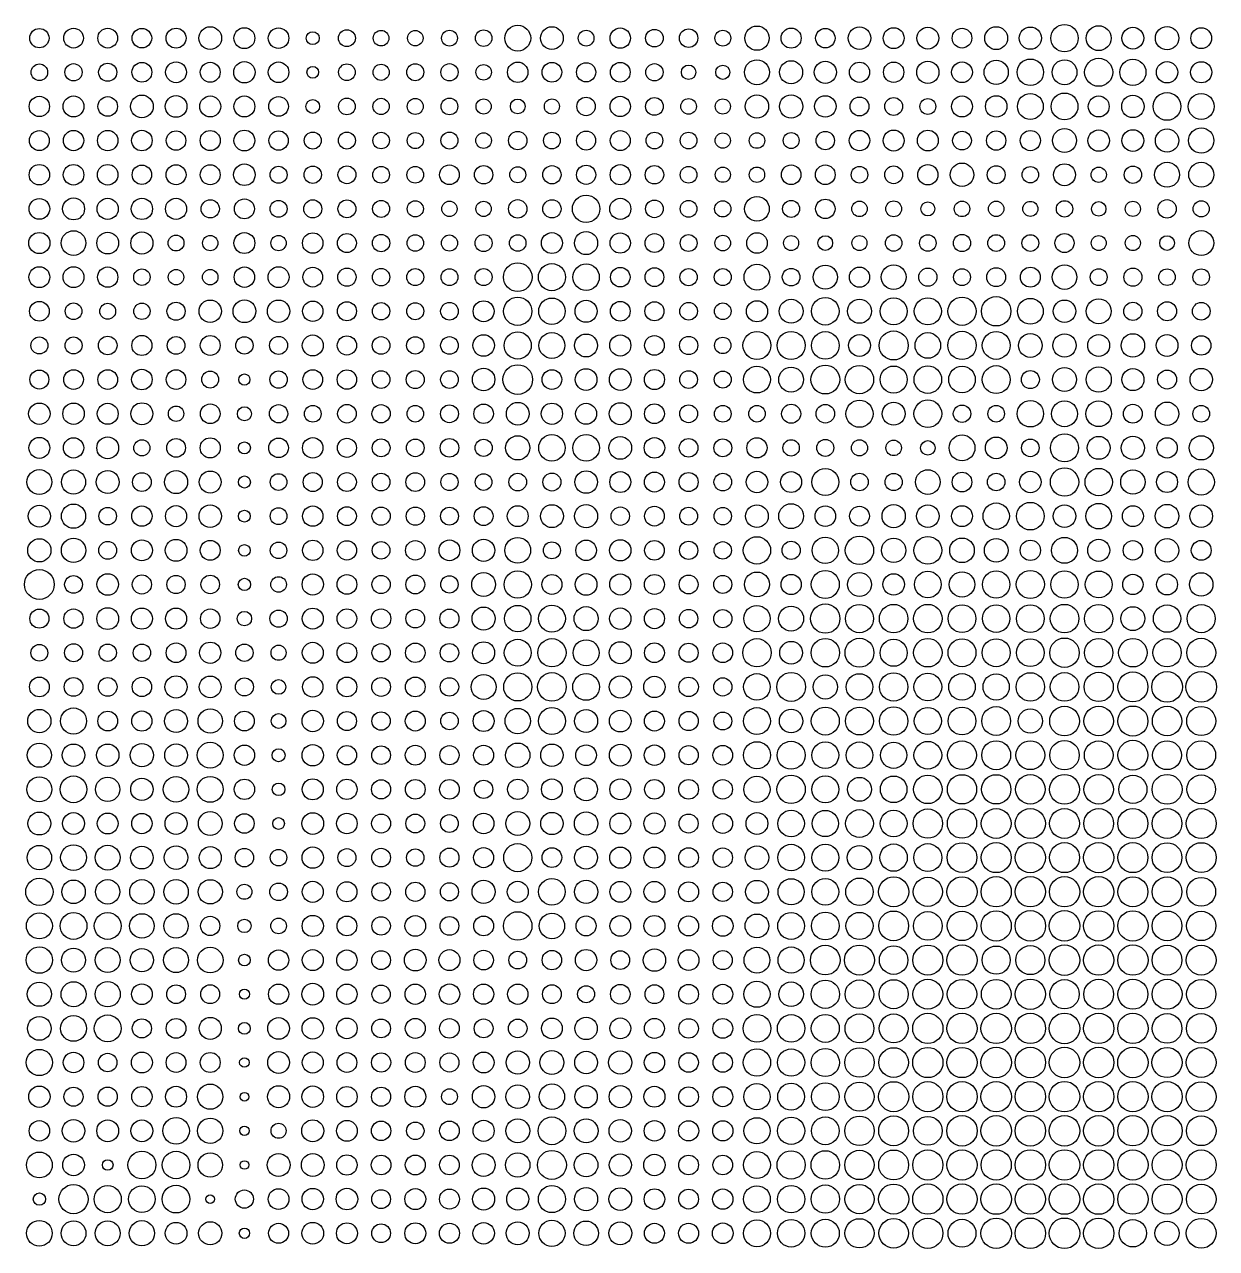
# Model space of a CAD drawing. Header units: millimetres. Extents: x 0 to 15650, y 0 to 8040.
# Drawn here: x 3944 to 5880, y 4051 to 6038 of the extents above; entities that cross this region are included whole.
import ezdxf

# ---------------------------------------------------------------- set-up
doc = ezdxf.new("R2010")
doc.units = ezdxf.units.MM
doc.layers.add('Default', color=7, linetype='Continuous', true_color=0x000000)

msp = doc.modelspace()

# ---------------------------------------------------------------- linework, layer by layer
at = {"layer": 'Default', "color": 0}
for centre, radius in [((3968, 6016.1), 15.7), ((4023.5, 6016.1), 16), ((4079, 6016.1), 16), ((4134.5, 6016.1), 15.9), ((4190, 6016.1), 16.2), ((4245.5, 6016.1), 18.5), ((4301, 6016.1), 17), ((4356.5, 6016.1), 16.7), ((4412, 6016.1), 10.5), ((4467.5, 6016.1), 13.7), ((4523, 6016.1), 12.7), ((4578.5, 6016.1), 12.6), ((4634, 6016.1), 12.9), ((4689.5, 6016.1), 13.4), ((4744.9, 6016.1), 21), ((4800.4, 6016.1), 18.5), ((4855.9, 6016.1), 12.8), ((4911.4, 6016.1), 16.5), ((4966.9, 6016.1), 14.3), ((5022.4, 6016.1), 15), ((5077.9, 6016.1), 12.9), ((5133.4, 6016.1), 19.7), ((5188.9, 6016.1), 16.3), ((5244.4, 6016.1), 15.8), ((5299.9, 6016.1), 18.4), ((5355.4, 6016.1), 17), ((5410.9, 6016.1), 17.9), ((5466.4, 6016.1), 16), ((5521.9, 6016.1), 18.6), ((5577.4, 6016.1), 18), ((5632.9, 6016.1), 22.2), ((5688.4, 6016.1), 20.2), ((5743.9, 6016.1), 17.7), ((5799.4, 6016.1), 19), ((5854.9, 6016.1), 16.9), ((5688.4, 5960.7), 22.8), ((3968, 5960.7), 13.5), ((4023.5, 5960.7), 14), ((4079, 5960.7), 14.7), ((4134.5, 5960.7), 16.1), ((4190, 5960.7), 16.9), ((4245.5, 5960.7), 16.2), ((4301, 5960.7), 17.4), ((4356.5, 5960.7), 16.7), ((4412, 5960.7), 9.54), ((4467.5, 5960.7), 13.6), ((4523, 5960.7), 13.1), ((4578.5, 5960.7), 13.8), ((4634, 5960.7), 14), ((4689.5, 5960.7), 12.6), ((4744.9, 5960.7), 16.6), ((4800.4, 5960.7), 16), ((4855.9, 5960.7), 15.6), ((4911.4, 5960.7), 16), ((4966.9, 5960.7), 14), ((5022.4, 5960.7), 11.7), ((5077.9, 5960.7), 11.5), ((5133.4, 5960.7), 20.3), ((5188.9, 5960.7), 18.7), ((5244.4, 5960.7), 18), ((5299.9, 5960.7), 16.4), ((5355.4, 5960.7), 16.5), ((5410.9, 5960.7), 18.1), ((5466.4, 5960.7), 16.8), ((5521.9, 5960.7), 19.7), ((5577.4, 5960.7), 21.5), ((5632.9, 5960.7), 20.2), ((5743.9, 5960.7), 21.3), ((5799.4, 5960.7), 17.3), ((5854.9, 5960.7), 17.2), ((4134.5, 5905.2), 18.5), ((5133.4, 5905.2), 18.9), ((5188.9, 5905.2), 18.9), ((5577.4, 5905.2), 21), ((5632.9, 5905.2), 21.8), ((5743.9, 5905.2), 18.2), ((5799.4, 5905.2), 22.5), ((5854.9, 5905.2), 21), ((3968, 5905.2), 16.5), ((4023.5, 5905.2), 17), ((4079, 5905.2), 15.9), ((4190, 5905.2), 17.6), ((4245.5, 5905.2), 17), ((4301, 5905.2), 17), ((4356.5, 5905.2), 16), ((4412, 5905.2), 11.2), ((4467.5, 5905.2), 13.6), ((4523, 5905.2), 13.2), ((4578.5, 5905.2), 13), ((4634, 5905.2), 13.6), ((4689.5, 5905.2), 12.3), ((4744.9, 5905.2), 12), ((4800.4, 5905.2), 12.3), ((4855.9, 5905.2), 15), ((4911.4, 5905.2), 16.5), ((4966.9, 5905.2), 14.4), ((5022.4, 5905.2), 12.7), ((5077.9, 5905.2), 12.3), ((5244.4, 5905.2), 17.4), ((5299.9, 5905.2), 15.3), ((5355.4, 5905.2), 14.5), ((5410.9, 5905.2), 12.9), ((5466.4, 5905.2), 17), ((5521.9, 5905.2), 17.4), ((5688.4, 5905.2), 17), ((3968, 5849.8), 16.2), ((4023.5, 5849.8), 16.5), ((4079, 5849.8), 16.6), ((4134.5, 5849.8), 16.7), ((4190, 5849.8), 15.8), ((4245.5, 5849.8), 16.3), ((4301, 5849.8), 16.9), ((4356.5, 5849.8), 15.7), ((4412, 5849.8), 13.8), ((4744.9, 5849.8), 15), ((4855.9, 5849.8), 15.5), ((4911.4, 5849.8), 16.2), ((5244.4, 5849.8), 14.9), ((5299.9, 5849.8), 16.6), ((5355.4, 5849.8), 17), ((5410.9, 5849.8), 16.9), ((5466.4, 5849.8), 15.2), ((5521.9, 5849.8), 15.7), ((5577.4, 5849.8), 16.4), ((5632.9, 5849.8), 19.4), ((5688.4, 5849.8), 17.4), ((5743.9, 5849.8), 17.7), ((5799.4, 5849.8), 18.9), ((5854.9, 5849.8), 20.6), ((4467.5, 5849.8), 13.7), ((4523, 5849.8), 13.4), ((4578.5, 5849.8), 13.1), ((4634, 5849.8), 13.8), ((4689.5, 5849.8), 12.7), ((4800.4, 5849.8), 13.6), ((4966.9, 5849.8), 13.6), ((5022.4, 5849.8), 13.6), ((5077.9, 5849.8), 12.4), ((5133.4, 5849.8), 12.6), ((5188.9, 5849.8), 12.9), ((3968, 5794.3), 16.6), ((4023.5, 5794.3), 16.7), ((4079, 5794.3), 16.7), ((4134.5, 5794.3), 15.8), ((4190, 5794.3), 16.2), ((4245.5, 5794.3), 16.2), ((4301, 5794.3), 17.5), ((4356.5, 5794.3), 13.8), ((4412, 5794.3), 14.1), ((4467.5, 5794.3), 14.5), ((4523, 5794.3), 13.6), ((4578.5, 5794.3), 13.6), ((4634, 5794.3), 16), ((4689.5, 5794.3), 14.9), ((4744.9, 5794.3), 12.9), ((4800.4, 5794.3), 14.8), ((4855.9, 5794.3), 15.6), ((4911.4, 5794.3), 16.4), ((4966.9, 5794.3), 15), ((5022.4, 5794.3), 13.6), ((5077.9, 5794.3), 12.3), ((5133.4, 5794.3), 12.5), ((5188.9, 5794.3), 15.9), ((5244.4, 5794.3), 16), ((5299.9, 5794.3), 13.5), ((5355.4, 5794.3), 14.5), ((5410.9, 5794.3), 16.5), ((5466.4, 5794.3), 19), ((5521.9, 5794.3), 14.6), ((5577.4, 5794.3), 13.3), ((5632.9, 5794.3), 17.8), ((5688.4, 5794.3), 12.4), ((5743.9, 5794.3), 14.1), ((5799.4, 5794.3), 20.2), ((5854.9, 5794.3), 20.3), ((3968, 5738.9), 16.8), ((4023.5, 5738.9), 17.9), ((4079, 5738.9), 17.2), ((4134.5, 5738.9), 17.3), ((4190, 5738.9), 17.2), ((4245.5, 5738.9), 14.8), ((4301, 5738.9), 16.2), ((4356.5, 5738.9), 13.7), ((4412, 5738.9), 14.7), ((4467.5, 5738.9), 14.5), ((4523, 5738.9), 13.8), ((4578.5, 5738.9), 13.1), ((4634, 5738.9), 12.5), ((4689.5, 5738.9), 12.4), ((4744.9, 5738.9), 15), ((4800.4, 5738.9), 14.8), ((4855.9, 5738.9), 22.3), ((4911.4, 5738.9), 17.2), ((4966.9, 5738.9), 14.3), ((5022.4, 5738.9), 13.6), ((5077.9, 5738.9), 13.2), ((5133.4, 5738.9), 20), ((5188.9, 5738.9), 13.8), ((5244.4, 5738.9), 15.8), ((5299.9, 5738.9), 12.6), ((5355.4, 5738.9), 12.9), ((5410.9, 5738.9), 11.4), ((5466.4, 5738.9), 12.6), ((5521.9, 5738.9), 12.5), ((5577.4, 5738.9), 12.2), ((5632.9, 5738.9), 13.3), ((5688.4, 5738.9), 11.8), ((5743.9, 5738.9), 12.3), ((5799.4, 5738.9), 15), ((5854.9, 5738.9), 13.1), ((3968, 5683.4), 17.2), ((4023.5, 5683.4), 20), ((4079, 5683.4), 17.7), ((4134.5, 5683.4), 18), ((4190, 5683.4), 12.9), ((4245.5, 5683.4), 12.4), ((4301, 5683.4), 17), ((4356.5, 5683.4), 12.4), ((4412, 5683.4), 16.6), ((4467.5, 5683.4), 15.4), ((4523, 5683.4), 14.1), ((4578.5, 5683.4), 13.4), ((4634, 5683.4), 13.1), ((4689.5, 5683.4), 13.8), ((4744.9, 5683.4), 13.4), ((4800.4, 5683.4), 17), ((4855.9, 5683.4), 18.8), ((4911.4, 5683.4), 16.5), ((4966.9, 5683.4), 15.3), ((5022.4, 5683.4), 13.7), ((5077.9, 5683.4), 12.7), ((5133.4, 5683.4), 16.7), ((5188.9, 5683.4), 12.2), ((5244.4, 5683.4), 11.9), ((5299.9, 5683.4), 12.2), ((5355.4, 5683.4), 13.4), ((5410.9, 5683.4), 13.4), ((5466.4, 5683.4), 14), ((5521.9, 5683.4), 13.6), ((5577.4, 5683.4), 13.6), ((5632.9, 5683.4), 15.5), ((5688.4, 5683.4), 12.2), ((5743.9, 5683.4), 12.3), ((5799.4, 5683.4), 11.9), ((5854.9, 5683.4), 20.2), ((3968, 5628), 17), ((4023.5, 5628), 17), ((4356.5, 5628), 17), ((4744.9, 5628), 23.3), ((4800.4, 5628), 22), ((4855.9, 5628), 21.5), ((5133.4, 5628), 21), ((5244.4, 5628), 19.6), ((5355.4, 5628), 20.1), ((5632.9, 5628), 19.9), ((4079, 5628), 16.5), ((4134.5, 5628), 13.3), ((4190, 5628), 12.6), ((4245.5, 5628), 12.6), ((4301, 5628), 16.6), ((4412, 5628), 16), ((4467.5, 5628), 14.8), ((4523, 5628), 14.1), ((4578.5, 5628), 13.8), ((4634, 5628), 13.7), ((4689.5, 5628), 13.8), ((4911.4, 5628), 15.9), ((4966.9, 5628), 15.3), ((5022.4, 5628), 14), ((5077.9, 5628), 13.8), ((5188.9, 5628), 14.3), ((5299.9, 5628), 16.4), ((5410.9, 5628), 14.8), ((5466.4, 5628), 13.7), ((5521.9, 5628), 15.4), ((5577.4, 5628), 16.2), ((5688.4, 5628), 13.7), ((5743.9, 5628), 14.7), ((5799.4, 5628), 13.4), ((5854.9, 5628), 13.4), ((3968, 5572.6), 16), ((4023.5, 5572.6), 13.5), ((4079, 5572.6), 12.9), ((4134.5, 5572.6), 13.2), ((4190, 5572.6), 14.7), ((4245.5, 5572.6), 18.2), ((4301, 5572.6), 18.4), ((4356.5, 5572.6), 18.2), ((4412, 5572.6), 16.5), ((4467.5, 5572.6), 15.5), ((4523, 5572.6), 14.1), ((4578.5, 5572.6), 13.8), ((4634, 5572.6), 14.3), ((4689.5, 5572.6), 17), ((4744.9, 5572.6), 23), ((4800.4, 5572.6), 21.5), ((4855.9, 5572.6), 17.9), ((4911.4, 5572.6), 16), ((4966.9, 5572.6), 15.5), ((5022.4, 5572.6), 14.3), ((5077.9, 5572.6), 13.5), ((5133.4, 5572.6), 17.2), ((5188.9, 5572.6), 19.4), ((5244.4, 5572.6), 22.3), ((5299.9, 5572.6), 19.5), ((5355.4, 5572.6), 22), ((5410.9, 5572.6), 22), ((5466.4, 5572.6), 22.9), ((5521.9, 5572.6), 23.9), ((5577.4, 5572.6), 21), ((5632.9, 5572.6), 18.2), ((5688.4, 5572.6), 20.3), ((5743.9, 5572.6), 14.8), ((5799.4, 5572.6), 15.4), ((5854.9, 5572.6), 14.3), ((3968, 5517.1), 13.8), ((4023.5, 5517.1), 13.8), ((4079, 5517.1), 15.1), ((4134.5, 5517.1), 16.3), ((4190, 5517.1), 14.4), ((4245.5, 5517.1), 16.1), ((4301, 5517.1), 14.1), ((4356.5, 5517.1), 14.6), ((4412, 5517.1), 17), ((4467.5, 5517.1), 15.6), ((4523, 5517.1), 14.3), ((4578.5, 5517.1), 14.1), ((4634, 5517.1), 14.3), ((4689.5, 5517.1), 17.5), ((4744.9, 5517.1), 22), ((4800.4, 5517.1), 21), ((4855.9, 5517.1), 18.6), ((4911.4, 5517.1), 17.2), ((4966.9, 5517.1), 16), ((5022.4, 5517.1), 14.8), ((5077.9, 5517.1), 13.3), ((5133.4, 5517.1), 22.7), ((5188.9, 5517.1), 22.7), ((5244.4, 5517.1), 22.4), ((5299.9, 5517.1), 17.7), ((5355.4, 5517.1), 23.6), ((5410.9, 5517.1), 20.8), ((5466.4, 5517.1), 23), ((5521.9, 5517.1), 22.6), ((5577.4, 5517.1), 19.3), ((5632.9, 5517.1), 18.9), ((5688.4, 5517.1), 17.8), ((5743.9, 5517.1), 19.1), ((5799.4, 5517.1), 17.7), ((5854.9, 5517.1), 15.8), ((3968, 5461.7), 15.4), ((4023.5, 5461.7), 16), ((4079, 5461.7), 16), ((4134.5, 5461.7), 16.7), ((4190, 5461.7), 15.9), ((4245.5, 5461.7), 13.7), ((4301, 5461.7), 9.05), ((4356.5, 5461.7), 14.1), ((4412, 5461.7), 16), ((4467.5, 5461.7), 15.8), ((4523, 5461.7), 14.3), ((4578.5, 5461.7), 14.6), ((4634, 5461.7), 14.3), ((4689.5, 5461.7), 18.3), ((4744.9, 5461.7), 24.1), ((4800.4, 5461.7), 16), ((4855.9, 5461.7), 17.7), ((4911.4, 5461.7), 17.7), ((4966.9, 5461.7), 16.3), ((5022.4, 5461.7), 14.4), ((5077.9, 5461.7), 13.8), ((5133.4, 5461.7), 21.8), ((5188.9, 5461.7), 20.2), ((5244.4, 5461.7), 23.4), ((5299.9, 5461.7), 23), ((5355.4, 5461.7), 22), ((5410.9, 5461.7), 22.4), ((5466.4, 5461.7), 21.6), ((5521.9, 5461.7), 22.6), ((5577.4, 5461.7), 14.6), ((5632.9, 5461.7), 19.4), ((5688.4, 5461.7), 20.5), ((5743.9, 5461.7), 17.9), ((5799.4, 5461.7), 15.4), ((5854.9, 5461.7), 18.1), ((5299.9, 5406.2), 22), ((5410.9, 5406.2), 22.5), ((5577.4, 5406.2), 21.5), ((5632.9, 5406.2), 21), ((5688.4, 5406.2), 20.9), ((3968, 5406.2), 17.4), ((4023.5, 5406.2), 17.4), ((4079, 5406.2), 17), ((4134.5, 5406.2), 17.8), ((4190, 5406.2), 12.5), ((4245.5, 5406.2), 15.9), ((4301, 5406.2), 11.4), ((4356.5, 5406.2), 14.8), ((4412, 5406.2), 13.6), ((4467.5, 5406.2), 15.1), ((4523, 5406.2), 14.8), ((4578.5, 5406.2), 13.4), ((4634, 5406.2), 14.5), ((4689.5, 5406.2), 15.8), ((4744.9, 5406.2), 18.5), ((4800.4, 5406.2), 17.2), ((4855.9, 5406.2), 17), ((4911.4, 5406.2), 17.9), ((4966.9, 5406.2), 16.1), ((5022.4, 5406.2), 14.5), ((5077.9, 5406.2), 13.6), ((5133.4, 5406.2), 13.4), ((5188.9, 5406.2), 15.5), ((5244.4, 5406.2), 15.1), ((5355.4, 5406.2), 18.6), ((5466.4, 5406.2), 14.1), ((5521.9, 5406.2), 13.5), ((5743.9, 5406.2), 15.3), ((5799.4, 5406.2), 19), ((5854.9, 5406.2), 13.6), ((3968, 5350.8), 17), ((4023.5, 5350.8), 16.5), ((4079, 5350.8), 17.7), ((4245.5, 5350.8), 16.3), ((4412, 5350.8), 16.6), ((4744.9, 5350.8), 19.7), ((4800.4, 5350.8), 21.5), ((4855.9, 5350.8), 21.6), ((4911.4, 5350.8), 18.5), ((4966.9, 5350.8), 16.7), ((5133.4, 5350.8), 16.4), ((5466.4, 5350.8), 21), ((5521.9, 5350.8), 17.6), ((5632.9, 5350.8), 22.8), ((5688.4, 5350.8), 18.6), ((5743.9, 5350.8), 18.9), ((5799.4, 5350.8), 16.5), ((5854.9, 5350.8), 19.7), ((4134.5, 5350.8), 13.1), ((4190, 5350.8), 15.2), ((4301, 5350.8), 9.75), ((4356.5, 5350.8), 15.9), ((4467.5, 5350.8), 15.5), ((4523, 5350.8), 14.5), ((4578.5, 5350.8), 14.3), ((4634, 5350.8), 15.1), ((4689.5, 5350.8), 13.9), ((5022.4, 5350.8), 15.1), ((5077.9, 5350.8), 14.5), ((5188.9, 5350.8), 13.3), ((5244.4, 5350.8), 13.8), ((5299.9, 5350.8), 13.1), ((5355.4, 5350.8), 12.6), ((5410.9, 5350.8), 11.8), ((5577.4, 5350.8), 14.3), ((3968, 5295.3), 20.2), ((4023.5, 5295.3), 19.6), ((4079, 5295.3), 18.7), ((4134.5, 5295.3), 15.2), ((4190, 5295.3), 18.8), ((4245.5, 5295.3), 17.8), ((4356.5, 5295.3), 13.6), ((4412, 5295.3), 15.5), ((4467.5, 5295.3), 15.3), ((4523, 5295.3), 14.4), ((4578.5, 5295.3), 15.2), ((4634, 5295.3), 14), ((4689.5, 5295.3), 13.5), ((4744.9, 5295.3), 14.3), ((4800.4, 5295.3), 14.6), ((4855.9, 5295.3), 18.3), ((4911.4, 5295.3), 17), ((4966.9, 5295.3), 16.2), ((5022.4, 5295.3), 15.5), ((5077.9, 5295.3), 14.3), ((5133.4, 5295.3), 17.4), ((5188.9, 5295.3), 17), ((5244.4, 5295.3), 21.9), ((5299.9, 5295.3), 14.2), ((5355.4, 5295.3), 14), ((5410.9, 5295.3), 20), ((5466.4, 5295.3), 16), ((5521.9, 5295.3), 14.2), ((5577.4, 5295.3), 17.4), ((5632.9, 5295.3), 23), ((5688.4, 5295.3), 22.2), ((5743.9, 5295.3), 19.8), ((5799.4, 5295.3), 17), ((5854.9, 5295.3), 21.3), ((4301, 5295.3), 9.82), ((3968, 5239.9), 17.9), ((4023.5, 5239.9), 19.7), ((4079, 5239.9), 14.3), ((4134.5, 5239.9), 16.5), ((4190, 5239.9), 17.2), ((4245.5, 5239.9), 18.2), ((4301, 5239.9), 9.61), ((4356.5, 5239.9), 13.6), ((4412, 5239.9), 16.5), ((4467.5, 5239.9), 15.3), ((4523, 5239.9), 14.8), ((4578.5, 5239.9), 14.8), ((4634, 5239.9), 14.5), ((4689.5, 5239.9), 15.3), ((4744.9, 5239.9), 17), ((4800.4, 5239.9), 18.6), ((4855.9, 5239.9), 18.7), ((4911.4, 5239.9), 14.9), ((4966.9, 5239.9), 16), ((5022.4, 5239.9), 14.5), ((5077.9, 5239.9), 14.1), ((5133.4, 5239.9), 18.4), ((5188.9, 5239.9), 20.2), ((5244.4, 5239.9), 16.7), ((5299.9, 5239.9), 16), ((5355.4, 5239.9), 18.9), ((5410.9, 5239.9), 18.3), ((5466.4, 5239.9), 17), ((5521.9, 5239.9), 21.4), ((5577.4, 5239.9), 22.4), ((5632.9, 5239.9), 18.2), ((5688.4, 5239.9), 20.8), ((5743.9, 5239.9), 17), ((5799.4, 5239.9), 19.1), ((5854.9, 5239.9), 18.4), ((3968, 5184.4), 18.9), ((4023.5, 5184.4), 19.8), ((4079, 5184.4), 14.5), ((4134.5, 5184.4), 17), ((4190, 5184.4), 17.7), ((4245.5, 5184.4), 16.2), ((4301, 5184.4), 9.4), ((4356.5, 5184.4), 13.4), ((4412, 5184.4), 16.5), ((4467.5, 5184.4), 15.7), ((4523, 5184.4), 14.3), ((4578.5, 5184.4), 15.8), ((4634, 5184.4), 16.9), ((4689.5, 5184.4), 18.2), ((4744.9, 5184.4), 20.9), ((4800.4, 5184.4), 13.8), ((4855.9, 5184.4), 16.7), ((4911.4, 5184.4), 17.3), ((4966.9, 5184.4), 16), ((5022.4, 5184.4), 14.8), ((5077.9, 5184.4), 14.1), ((5133.4, 5184.4), 22.2), ((5188.9, 5184.4), 14.8), ((5244.4, 5184.4), 21.4), ((5299.9, 5184.4), 23), ((5355.4, 5184.4), 19.8), ((5410.9, 5184.4), 22.6), ((5466.4, 5184.4), 20), ((5521.9, 5184.4), 19.2), ((5577.4, 5184.4), 16.5), ((5632.9, 5184.4), 21.1), ((5688.4, 5184.4), 17.9), ((5743.9, 5184.4), 15.8), ((5799.4, 5184.4), 19), ((5854.9, 5184.4), 16.1), ((3968, 5129), 24.2), ((4689.5, 5129), 19.4), ((4744.9, 5129), 22.2), ((5133.4, 5129), 20.2), ((5244.4, 5129), 22.7), ((5299.9, 5129), 19.4), ((5410.9, 5129), 21.7), ((5466.4, 5129), 20.6), ((5521.9, 5129), 22.2), ((5577.4, 5129), 22.8), ((5632.9, 5129), 22.2), ((5688.4, 5129), 21.8), ((5854.9, 5129), 19.1), ((4023.5, 5129), 14.4), ((4079, 5129), 17.5), ((4134.5, 5129), 15.5), ((4190, 5129), 14.8), ((4245.5, 5129), 15), ((4301, 5129), 10), ((4356.5, 5129), 12.6), ((4412, 5129), 17.2), ((4467.5, 5129), 16), ((4523, 5129), 14.8), ((4578.5, 5129), 15.3), ((4634, 5129), 14.1), ((4800.4, 5129), 16.2), ((4855.9, 5129), 17.6), ((4911.4, 5129), 17.2), ((4966.9, 5129), 16.2), ((5022.4, 5129), 15.3), ((5077.9, 5129), 14.6), ((5188.9, 5129), 16.4), ((5355.4, 5129), 17.4), ((5743.9, 5129), 16.5), ((5799.4, 5129), 17), ((3968, 5073.5), 15.5), ((4023.5, 5073.5), 15.7), ((4079, 5073.5), 17.7), ((4134.5, 5073.5), 17.1), ((4190, 5073.5), 17.1), ((4245.5, 5073.5), 15.8), ((4412, 5073.5), 17), ((4467.5, 5073.5), 15.9), ((4523, 5073.5), 15.8), ((4578.5, 5073.5), 15.2), ((4634, 5073.5), 15.5), ((4689.5, 5073.5), 18.8), ((4744.9, 5073.5), 21.5), ((4800.4, 5073.5), 21.8), ((4855.9, 5073.5), 19.5), ((4911.4, 5073.5), 17.4), ((4966.9, 5073.5), 16.3), ((5022.4, 5073.5), 15), ((5133.4, 5073.5), 21.4), ((5188.9, 5073.5), 20.3), ((5244.4, 5073.5), 23.8), ((5299.9, 5073.5), 22.9), ((5355.4, 5073.5), 23.2), ((5410.9, 5073.5), 23.2), ((5466.4, 5073.5), 22.5), ((5521.9, 5073.5), 22.3), ((5577.4, 5073.5), 22.5), ((5632.9, 5073.5), 23.2), ((5688.4, 5073.5), 23), ((5743.9, 5073.5), 19.4), ((5799.4, 5073.5), 22.2), ((5854.9, 5073.5), 22.8), ((4301, 5073.5), 11.7), ((4356.5, 5073.5), 14), ((5077.9, 5073.5), 14.8), ((3968, 5018.1), 13.6), ((4023.5, 5018.1), 14.6), ((4079, 5018.1), 14.1), ((4134.5, 5018.1), 14.1), ((4190, 5018.1), 16), ((4245.5, 5018.1), 17.2), ((4301, 5018.1), 14.1), ((4356.5, 5018.1), 12.3), ((4412, 5018.1), 17), ((4467.5, 5018.1), 16), ((4523, 5018.1), 14.8), ((4578.5, 5018.1), 15.8), ((4634, 5018.1), 15), ((4689.5, 5018.1), 17.8), ((4744.9, 5018.1), 21.8), ((4800.4, 5018.1), 22.9), ((4855.9, 5018.1), 21.1), ((4911.4, 5018.1), 17.9), ((4966.9, 5018.1), 16.1), ((5022.4, 5018.1), 15.5), ((5077.9, 5018.1), 15.9), ((5133.4, 5018.1), 23), ((5188.9, 5018.1), 18.5), ((5244.4, 5018.1), 23.1), ((5299.9, 5018.1), 23.5), ((5355.4, 5018.1), 22), ((5410.9, 5018.1), 23.1), ((5466.4, 5018.1), 22.7), ((5521.9, 5018.1), 22.7), ((5577.4, 5018.1), 22.5), ((5632.9, 5018.1), 23.9), ((5688.4, 5018.1), 23.1), ((5743.9, 5018.1), 23.1), ((5799.4, 5018.1), 23), ((5854.9, 5018.1), 23.5), ((3968, 4962.6), 16), ((4023.5, 4962.6), 15.2), ((4079, 4962.6), 15.2), ((4134.5, 4962.6), 15.7), ((4190, 4962.6), 18.1), ((4245.5, 4962.6), 17.7), ((4301, 4962.6), 14.6), ((4356.5, 4962.6), 11.9), ((4412, 4962.6), 16.5), ((4467.5, 4962.6), 16), ((4523, 4962.6), 15.3), ((4578.5, 4962.6), 16), ((4634, 4962.6), 15), ((4689.5, 4962.6), 20.2), ((4744.9, 4962.6), 22.8), ((4800.4, 4962.6), 23.3), ((4855.9, 4962.6), 21.7), ((4911.4, 4962.6), 18), ((4966.9, 4962.6), 17.3), ((5022.4, 4962.6), 15.8), ((5077.9, 4962.6), 14.8), ((5133.4, 4962.6), 21.6), ((5188.9, 4962.6), 23.4), ((5244.4, 4962.6), 19.7), ((5299.9, 4962.6), 21.5), ((5355.4, 4962.6), 23), ((5410.9, 4962.6), 22.5), ((5466.4, 4962.6), 21.6), ((5521.9, 4962.6), 21.3), ((5577.4, 4962.6), 23.1), ((5632.9, 4962.6), 23.2), ((5688.4, 4962.6), 23.7), ((5743.9, 4962.6), 24.4), ((5799.4, 4962.6), 24.9), ((5854.9, 4962.6), 24.9), ((5244.4, 4907.2), 22.7), ((5299.9, 4907.2), 22.6), ((5355.4, 4907.2), 23), ((5466.4, 4907.2), 22.5), ((5521.9, 4907.2), 23.4), ((5632.9, 4907.2), 24.1), ((5688.4, 4907.2), 23.9), ((5743.9, 4907.2), 24.4), ((5799.4, 4907.2), 23.9), ((5854.9, 4907.2), 23.6), ((3968, 4907.2), 18.9), ((4023.5, 4907.2), 21.2), ((4079, 4907.2), 16), ((4134.5, 4907.2), 16.4), ((4190, 4907.2), 18.7), ((4245.5, 4907.2), 19.8), ((4301, 4907.2), 16), ((4356.5, 4907.2), 12), ((4412, 4907.2), 17.4), ((4467.5, 4907.2), 15.5), ((4523, 4907.2), 14.9), ((4578.5, 4907.2), 16.2), ((4634, 4907.2), 14.2), ((4689.5, 4907.2), 17), ((4744.9, 4907.2), 20.6), ((4800.4, 4907.2), 21.9), ((4855.9, 4907.2), 18.7), ((4911.4, 4907.2), 17.7), ((4966.9, 4907.2), 16.2), ((5022.4, 4907.2), 15.6), ((5077.9, 4907.2), 14.5), ((5133.4, 4907.2), 21.8), ((5188.9, 4907.2), 19.1), ((5410.9, 4907.2), 22), ((5577.4, 4907.2), 19.8), ((3968, 4851.7), 19.6), ((4023.5, 4851.7), 18.2), ((4079, 4851.7), 18.2), ((4134.5, 4851.7), 18.9), ((4190, 4851.7), 18.4), ((4245.5, 4851.7), 21), ((4744.9, 4851.7), 19.8), ((4800.4, 4851.7), 18.2), ((5133.4, 4851.7), 22), ((5188.9, 4851.7), 22.7), ((5244.4, 4851.7), 21.7), ((5299.9, 4851.7), 21.5), ((5355.4, 4851.7), 21.3), ((5410.9, 4851.7), 22.5), ((5466.4, 4851.7), 23.3), ((5521.9, 4851.7), 23.5), ((5577.4, 4851.7), 23.4), ((5632.9, 4851.7), 23.9), ((5688.4, 4851.7), 23.3), ((5743.9, 4851.7), 24.2), ((5799.4, 4851.7), 23.4), ((5854.9, 4851.7), 23.4), ((4301, 4851.7), 16.5), ((4356.5, 4851.7), 10.5), ((4412, 4851.7), 17.4), ((4467.5, 4851.7), 15.7), ((4523, 4851.7), 15.1), ((4578.5, 4851.7), 16.2), ((4634, 4851.7), 15.6), ((4689.5, 4851.7), 16.2), ((4855.9, 4851.7), 16.8), ((4911.4, 4851.7), 17.7), ((4966.9, 4851.7), 16.6), ((5022.4, 4851.7), 15.6), ((5077.9, 4851.7), 16), ((3968, 4796.3), 20.3), ((4023.5, 4796.3), 21.7), ((4079, 4796.3), 19.7), ((4134.5, 4796.3), 18.2), ((4190, 4796.3), 20.7), ((4245.5, 4796.3), 21), ((4301, 4796.3), 16.5), ((4412, 4796.3), 17.1), ((4467.5, 4796.3), 16.5), ((4523, 4796.3), 15.5), ((4578.5, 4796.3), 16), ((4634, 4796.3), 15.9), ((4689.5, 4796.3), 14.9), ((4744.9, 4796.3), 16.5), ((4800.4, 4796.3), 16.9), ((4855.9, 4796.3), 18.6), ((4911.4, 4796.3), 17), ((4966.9, 4796.3), 16), ((5022.4, 4796.3), 16), ((5077.9, 4796.3), 15.8), ((5133.4, 4796.3), 21.2), ((5188.9, 4796.3), 23), ((5244.4, 4796.3), 21.8), ((5299.9, 4796.3), 19.4), ((5355.4, 4796.3), 21.6), ((5410.9, 4796.3), 23.2), ((5466.4, 4796.3), 23.8), ((5521.9, 4796.3), 23.8), ((5577.4, 4796.3), 23.9), ((5632.9, 4796.3), 24.2), ((5688.4, 4796.3), 23.9), ((5743.9, 4796.3), 22.9), ((5799.4, 4796.3), 24.3), ((5854.9, 4796.3), 23.3), ((4356.5, 4796.3), 10.2), ((3968, 4740.8), 18.6), ((4023.5, 4740.8), 17.7), ((4079, 4740.8), 16.9), ((4134.5, 4740.8), 16.5), ((4190, 4740.8), 17.8), ((4245.5, 4740.8), 19.3), ((4301, 4740.8), 15.9), ((4412, 4740.8), 17.6), ((4467.5, 4740.8), 16.7), ((4523, 4740.8), 15.4), ((4578.5, 4740.8), 15.3), ((4634, 4740.8), 14.4), ((4689.5, 4740.8), 16.7), ((4744.9, 4740.8), 19.4), ((4800.4, 4740.8), 18.1), ((4855.9, 4740.8), 19), ((4911.4, 4740.8), 17), ((4966.9, 4740.8), 17.2), ((5022.4, 4740.8), 15.4), ((5077.9, 4740.8), 16), ((5133.4, 4740.8), 17.7), ((5188.9, 4740.8), 21.5), ((5244.4, 4740.8), 21.3), ((5299.9, 4740.8), 22.5), ((5355.4, 4740.8), 21.7), ((5410.9, 4740.8), 23.8), ((5466.4, 4740.8), 23.8), ((5521.9, 4740.8), 24.2), ((5577.4, 4740.8), 24.4), ((5632.9, 4740.8), 24.2), ((5688.4, 4740.8), 24.2), ((5743.9, 4740.8), 24.5), ((5799.4, 4740.8), 24.2), ((5854.9, 4740.8), 24.4), ((4356.5, 4740.8), 9.54), ((3968, 4685.4), 19.9), ((4023.5, 4685.4), 20.9), ((4079, 4685.4), 20.1), ((4134.5, 4685.4), 18.4), ((4190, 4685.4), 19.1), ((4245.5, 4685.4), 17.9), ((4301, 4685.4), 15), ((4356.5, 4685.4), 13.4), ((4412, 4685.4), 17.3), ((4467.5, 4685.4), 14.6), ((4523, 4685.4), 15.2), ((4578.5, 4685.4), 14.1), ((4634, 4685.4), 15.5), ((4689.5, 4685.4), 16.3), ((4744.9, 4685.4), 22.8), ((4800.4, 4685.4), 16), ((4855.9, 4685.4), 18.6), ((4911.4, 4685.4), 17.2), ((4966.9, 4685.4), 17.1), ((5022.4, 4685.4), 16), ((5077.9, 4685.4), 15.8), ((5133.4, 4685.4), 19.2), ((5188.9, 4685.4), 21.6), ((5244.4, 4685.4), 21.8), ((5299.9, 4685.4), 19.8), ((5355.4, 4685.4), 22.2), ((5410.9, 4685.4), 22.7), ((5466.4, 4685.4), 24.1), ((5521.9, 4685.4), 24.4), ((5577.4, 4685.4), 24.6), ((5632.9, 4685.4), 24.4), ((5688.4, 4685.4), 24.6), ((5743.9, 4685.4), 24.4), ((5799.4, 4685.4), 24.2), ((5854.9, 4685.4), 24.3), ((3968, 4629.9), 22.2), ((4800.4, 4629.9), 21.6), ((5188.9, 4629.9), 21.3), ((5244.4, 4629.9), 21.7), ((5299.9, 4629.9), 22.4), ((5355.4, 4629.9), 24.4), ((5410.9, 4629.9), 23.7), ((5466.4, 4629.9), 24.4), ((5521.9, 4629.9), 24.6), ((5577.4, 4629.9), 24.6), ((5632.9, 4629.9), 24.6), ((5688.4, 4629.9), 24.6), ((5743.9, 4629.9), 24.4), ((5799.4, 4629.9), 24.2), ((5854.9, 4629.9), 23.4), ((4023.5, 4629.9), 19.1), ((4079, 4629.9), 19.8), ((4134.5, 4629.9), 19.8), ((4190, 4629.9), 19.9), ((4245.5, 4629.9), 19.7), ((4301, 4629.9), 12.2), ((4356.5, 4629.9), 14.3), ((4412, 4629.9), 17.1), ((4467.5, 4629.9), 16.3), ((4523, 4629.9), 15), ((4578.5, 4629.9), 15.6), ((4634, 4629.9), 14.7), ((4689.5, 4629.9), 18.8), ((4744.9, 4629.9), 17.1), ((4855.9, 4629.9), 18.9), ((4911.4, 4629.9), 16.9), ((4966.9, 4629.9), 17), ((5022.4, 4629.9), 16.2), ((5077.9, 4629.9), 15.7), ((5133.4, 4629.9), 18.6), ((3968, 4574.5), 21.1), ((4023.5, 4574.5), 21.8), ((4079, 4574.5), 21.8), ((4134.5, 4574.5), 19.9), ((4190, 4574.5), 19.8), ((4412, 4574.5), 17.2), ((4744.9, 4574.5), 23.1), ((4800.4, 4574.5), 20.7), ((4966.9, 4574.5), 17), ((5133.4, 4574.5), 19.3), ((5188.9, 4574.5), 21.8), ((5244.4, 4574.5), 22.5), ((5299.9, 4574.5), 22), ((5355.4, 4574.5), 24.2), ((5410.9, 4574.5), 23.3), ((5466.4, 4574.5), 23.9), ((5521.9, 4574.5), 24.6), ((5577.4, 4574.5), 24.8), ((5632.9, 4574.5), 24.8), ((5688.4, 4574.5), 24.7), ((5743.9, 4574.5), 24.6), ((5799.4, 4574.5), 24.2), ((5854.9, 4574.5), 23.9), ((4245.5, 4574.5), 15.6), ((4301, 4574.5), 10.9), ((4356.5, 4574.5), 12.6), ((4467.5, 4574.5), 16.1), ((4523, 4574.5), 15), ((4578.5, 4574.5), 16.7), ((4634, 4574.5), 15.2), ((4689.5, 4574.5), 16.1), ((4855.9, 4574.5), 16.2), ((4911.4, 4574.5), 16.7), ((5022.4, 4574.5), 16.2), ((5077.9, 4574.5), 16.7), ((3968, 4519), 21.4), ((4023.5, 4519), 19.4), ((4079, 4519), 20.2), ((4134.5, 4519), 18.9), ((4190, 4519), 20.3), ((4245.5, 4519), 20.8), ((4356.5, 4519), 16.5), ((4412, 4519), 17), ((4467.5, 4519), 16.5), ((4523, 4519), 15.3), ((4578.5, 4519), 17.6), ((4634, 4519), 17), ((4689.5, 4519), 15.9), ((4744.9, 4519), 14.4), ((4800.4, 4519), 15.8), ((4855.9, 4519), 17.3), ((4911.4, 4519), 15.2), ((4966.9, 4519), 18.2), ((5022.4, 4519), 16.8), ((5077.9, 4519), 15.5), ((5133.4, 4519), 21), ((5188.9, 4519), 21.3), ((5244.4, 4519), 24.1), ((5299.9, 4519), 24.4), ((5355.4, 4519), 23.2), ((5410.9, 4519), 24.4), ((5466.4, 4519), 24.6), ((5521.9, 4519), 22.9), ((5577.4, 4519), 23.6), ((5632.9, 4519), 24.8), ((5688.4, 4519), 24.6), ((5743.9, 4519), 24.6), ((5799.4, 4519), 24.2), ((5854.9, 4519), 24.2), ((4301, 4519), 9.47), ((3968, 4463.6), 19.6), ((4023.5, 4463.6), 20.3), ((4079, 4463.6), 20.5), ((4134.5, 4463.6), 16.8), ((4190, 4463.6), 15.2), ((4245.5, 4463.6), 15.3), ((4356.5, 4463.6), 16.4), ((4412, 4463.6), 17.7), ((4467.5, 4463.6), 16.5), ((4523, 4463.6), 14.8), ((4578.5, 4463.6), 16.5), ((4634, 4463.6), 16.6), ((4689.5, 4463.6), 16.4), ((4744.9, 4463.6), 16.5), ((4800.4, 4463.6), 15.3), ((4855.9, 4463.6), 13.8), ((4911.4, 4463.6), 15.9), ((4966.9, 4463.6), 15.3), ((5022.4, 4463.6), 16), ((5077.9, 4463.6), 16.1), ((5133.4, 4463.6), 21.2), ((5188.9, 4463.6), 19.9), ((5244.4, 4463.6), 23), ((5299.9, 4463.6), 23.2), ((5355.4, 4463.6), 23.6), ((5410.9, 4463.6), 24.2), ((5466.4, 4463.6), 23.9), ((5521.9, 4463.6), 24.1), ((5577.4, 4463.6), 24.6), ((5632.9, 4463.6), 23.8), ((5688.4, 4463.6), 24.2), ((5743.9, 4463.6), 24.4), ((5799.4, 4463.6), 24.3), ((5854.9, 4463.6), 23.9), ((4301, 4463.6), 8.2), ((5410.9, 4408.1), 24.6), ((5466.4, 4408.1), 24.6), ((5521.9, 4408.1), 24.7), ((5577.4, 4408.1), 24.7), ((5632.9, 4408.1), 24.8), ((5688.4, 4408.1), 24.7), ((5743.9, 4408.1), 24.6), ((3968, 4408.1), 19.3), ((4023.5, 4408.1), 21), ((4079, 4408.1), 21.8), ((4134.5, 4408.1), 15.5), ((4190, 4408.1), 16.1), ((4245.5, 4408.1), 17.9), ((4301, 4408.1), 9.61), ((4356.5, 4408.1), 17.6), ((4412, 4408.1), 17.3), ((4467.5, 4408.1), 16.7), ((4523, 4408.1), 15.2), ((4578.5, 4408.1), 16.2), ((4634, 4408.1), 15.9), ((4689.5, 4408.1), 15.3), ((4744.9, 4408.1), 15.1), ((4800.4, 4408.1), 16.8), ((4855.9, 4408.1), 18.2), ((4911.4, 4408.1), 16.9), ((4966.9, 4408.1), 16.2), ((5022.4, 4408.1), 15.8), ((5077.9, 4408.1), 16.1), ((5133.4, 4408.1), 22.5), ((5188.9, 4408.1), 22.4), ((5244.4, 4408.1), 22.7), ((5299.9, 4408.1), 23.5), ((5355.4, 4408.1), 23.4), ((5799.4, 4408.1), 24.1), ((5854.9, 4408.1), 24), ((3968, 4352.7), 21.3), ((5133.4, 4352.7), 22.2), ((5188.9, 4352.7), 22), ((5244.4, 4352.7), 22.9), ((5299.9, 4352.7), 23.9), ((5355.4, 4352.7), 24.1), ((5410.9, 4352.7), 24.6), ((5466.4, 4352.7), 24.6), ((5521.9, 4352.7), 24.7), ((5577.4, 4352.7), 24.8), ((5632.9, 4352.7), 24.8), ((5688.4, 4352.7), 24.7), ((5743.9, 4352.7), 24.7), ((5799.4, 4352.7), 24.5), ((5854.9, 4352.7), 24.2), ((4023.5, 4352.7), 16.7), ((4079, 4352.7), 15), ((4134.5, 4352.7), 17), ((4190, 4352.7), 16.1), ((4245.5, 4352.7), 16.2), ((4301, 4352.7), 7.78), ((4356.5, 4352.7), 17.7), ((4412, 4352.7), 17.1), ((4467.5, 4352.7), 16), ((4523, 4352.7), 15.6), ((4578.5, 4352.7), 16.1), ((4634, 4352.7), 15.5), ((4689.5, 4352.7), 16.9), ((4744.9, 4352.7), 18.9), ((4800.4, 4352.7), 19.4), ((4855.9, 4352.7), 18.4), ((4911.4, 4352.7), 18.9), ((4966.9, 4352.7), 16.5), ((5022.4, 4352.7), 15.9), ((5077.9, 4352.7), 15.8), ((3968, 4297.2), 17.3), ((4134.5, 4297.2), 16.5), ((4190, 4297.2), 17), ((4245.5, 4297.2), 20.5), ((4356.5, 4297.2), 17.9), ((4412, 4297.2), 17.5), ((4467.5, 4297.2), 16.6), ((4578.5, 4297.2), 17), ((4689.5, 4297.2), 18.2), ((4744.9, 4297.2), 19.2), ((4800.4, 4297.2), 20.7), ((4855.9, 4297.2), 18.2), ((4911.4, 4297.2), 18.1), ((4966.9, 4297.2), 17), ((5077.9, 4297.2), 16.2), ((5133.4, 4297.2), 21.4), ((5188.9, 4297.2), 21.8), ((5244.4, 4297.2), 22.5), ((5299.9, 4297.2), 23.6), ((5355.4, 4297.2), 24.4), ((5410.9, 4297.2), 24.5), ((5466.4, 4297.2), 24.7), ((5521.9, 4297.2), 24.7), ((5577.4, 4297.2), 24.8), ((5632.9, 4297.2), 24.8), ((5688.4, 4297.2), 24.7), ((5743.9, 4297.2), 24.6), ((5799.4, 4297.2), 24.6), ((5854.9, 4297.2), 24.2), ((4023.5, 4297.2), 15.5), ((4079, 4297.2), 15.6), ((4301, 4297.2), 7), ((4523, 4297.2), 15.5), ((4634, 4297.2), 12.9), ((5022.4, 4297.2), 16), ((3968, 4241.8), 16.6), ((4023.5, 4241.8), 18.3), ((4079, 4241.8), 17.7), ((4134.5, 4241.8), 17.7), ((4190, 4241.8), 21.6), ((4245.5, 4241.8), 20.6), ((4356.5, 4241.8), 12.2), ((4412, 4241.8), 17.9), ((4467.5, 4241.8), 16.9), ((4523, 4241.8), 15.8), ((4578.5, 4241.8), 14.2), ((4634, 4241.8), 15.9), ((4689.5, 4241.8), 17.2), ((4744.9, 4241.8), 19.4), ((4800.4, 4241.8), 22.5), ((4855.9, 4241.8), 19.4), ((4911.4, 4241.8), 18.2), ((4966.9, 4241.8), 16.7), ((5022.4, 4241.8), 16.4), ((5077.9, 4241.8), 16.4), ((5133.4, 4241.8), 21.3), ((5188.9, 4241.8), 22), ((5244.4, 4241.8), 22.5), ((5299.9, 4241.8), 23.9), ((5355.4, 4241.8), 24.3), ((5410.9, 4241.8), 23.3), ((5466.4, 4241.8), 24.7), ((5521.9, 4241.8), 24.7), ((5577.4, 4241.8), 24.8), ((5632.9, 4241.8), 24.9), ((5688.4, 4241.8), 24.7), ((5743.9, 4241.8), 24.6), ((5799.4, 4241.8), 24.6), ((5854.9, 4241.8), 24.1), ((4301, 4241.8), 7.64), ((3968, 4186.3), 21), ((4023.5, 4186.3), 17.6), ((4079, 4186.3), 8.62), ((4134.5, 4186.3), 22.6), ((4190, 4186.3), 22.3), ((4245.5, 4186.3), 19.8), ((4356.5, 4186.3), 18.6), ((4412, 4186.3), 18.5), ((4467.5, 4186.3), 16.5), ((4523, 4186.3), 16), ((4578.5, 4186.3), 16.2), ((4634, 4186.3), 16), ((4689.5, 4186.3), 18.5), ((4744.9, 4186.3), 19.8), ((4800.4, 4186.3), 23.5), ((4855.9, 4186.3), 19.2), ((4911.4, 4186.3), 18), ((4966.9, 4186.3), 17.4), ((5022.4, 4186.3), 16), ((5077.9, 4186.3), 16), ((5133.4, 4186.3), 21.8), ((5188.9, 4186.3), 22.9), ((5244.4, 4186.3), 23.2), ((5299.9, 4186.3), 23.8), ((5355.4, 4186.3), 24.3), ((5410.9, 4186.3), 24.5), ((5466.4, 4186.3), 24.6), ((5521.9, 4186.3), 24.6), ((5577.4, 4186.3), 24.8), ((5632.9, 4186.3), 24.8), ((5688.4, 4186.3), 24.7), ((5743.9, 4186.3), 24.6), ((5799.4, 4186.3), 24.4), ((5854.9, 4186.3), 24.4), ((4301, 4186.3), 7), ((4023.5, 4130.9), 23.7), ((5299.9, 4130.9), 23.7), ((5355.4, 4130.9), 24.4), ((5410.9, 4130.9), 24.6), ((5466.4, 4130.9), 24.6), ((5521.9, 4130.9), 24.7), ((5577.4, 4130.9), 24.6), ((5632.9, 4130.9), 24.7), ((5688.4, 4130.9), 24.7), ((5743.9, 4130.9), 24.6), ((5799.4, 4130.9), 24.4), ((5854.9, 4130.9), 24.1), ((3968, 4130.9), 9.96), ((4079, 4130.9), 22.1), ((4134.5, 4130.9), 21.7), ((4190, 4130.9), 22.5), ((4245.5, 4130.9), 7), ((4301, 4130.9), 14.8), ((4356.5, 4130.9), 16.8), ((4412, 4130.9), 17.4), ((4467.5, 4130.9), 17.5), ((4523, 4130.9), 15.3), ((4578.5, 4130.9), 17), ((4634, 4130.9), 16.2), ((4689.5, 4130.9), 17.9), ((4744.9, 4130.9), 17.9), ((4800.4, 4130.9), 22), ((4855.9, 4130.9), 18.8), ((4911.4, 4130.9), 18.4), ((4966.9, 4130.9), 16.7), ((5022.4, 4130.9), 16.1), ((5077.9, 4130.9), 16.5), ((5133.4, 4130.9), 21.7), ((5188.9, 4130.9), 22.2), ((5244.4, 4130.9), 23), ((3968, 4075.4), 20.9), ((4023.5, 4075.4), 20.2), ((4079, 4075.4), 20.2), ((4134.5, 4075.4), 20.5), ((4800.4, 4075.4), 21.3), ((4855.9, 4075.4), 19.9), ((5133.4, 4075.4), 22), ((5188.9, 4075.4), 22.3), ((5244.4, 4075.4), 22.7), ((5299.9, 4075.4), 23.7), ((5355.4, 4075.4), 24), ((5410.9, 4075.4), 24.5), ((5466.4, 4075.4), 22.7), ((5521.9, 4075.4), 24.7), ((5577.4, 4075.4), 24.8), ((5632.9, 4075.4), 24.8), ((5688.4, 4075.4), 24.7), ((5743.9, 4075.4), 22.2), ((5799.4, 4075.4), 19.6), ((5854.9, 4075.4), 24.2), ((4190, 4075.4), 17.6), ((4245.5, 4075.4), 18.8), ((4301, 4075.4), 8.34), ((4356.5, 4075.4), 16.2), ((4412, 4075.4), 17.7), ((4467.5, 4075.4), 17), ((4523, 4075.4), 15.2), ((4578.5, 4075.4), 17), ((4634, 4075.4), 16.3), ((4689.5, 4075.4), 17.5), ((4744.9, 4075.4), 18.6), ((4911.4, 4075.4), 18.6), ((4966.9, 4075.4), 16.2), ((5022.4, 4075.4), 16.3), ((5077.9, 4075.4), 16.8)]:
    msp.add_circle(centre, radius, dxfattribs=at)

doc.saveas('drawing.dxf')
